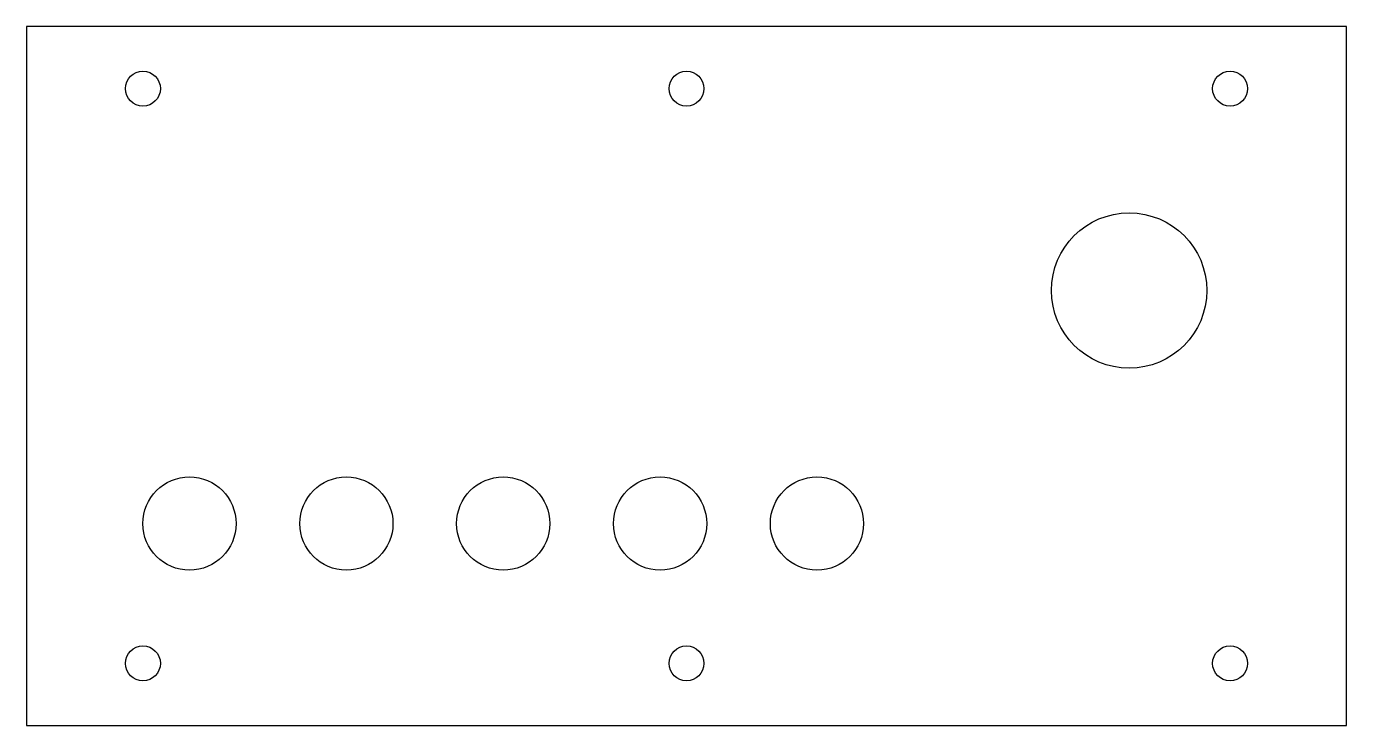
# Model space of a CAD drawing. Header units: millimetres. Extents: x 0 to 170, y 0 to 90.
import ezdxf

# ---------------------------------------------------------------- set-up
doc = ezdxf.new("R2010")
doc.units = ezdxf.units.MM

msp = doc.modelspace()

# ---------------------------------------------------------------- linework, layer by layer
at = {"layer": 'CUT'}
for p, q in [((170, 90), (0, 90)), ((0, 90), (0, 0)), ((170, 0), (170, 90)), ((0, 0), (170, 0))]:
    msp.add_line(p, q, dxfattribs=at)
for centre, radius in [((15, 82), 2.25), ((85, 82), 2.25), ((155, 82), 2.25), ((142, 56), 10), ((21, 26), 6), ((41.2, 26), 6), ((61.4, 26), 6), ((81.6, 26), 6), ((101.8, 26), 6), ((15, 8), 2.25), ((85, 8), 2.25), ((155, 8), 2.25)]:
    msp.add_circle(centre, radius, dxfattribs=at)

doc.saveas('drawing.dxf')
